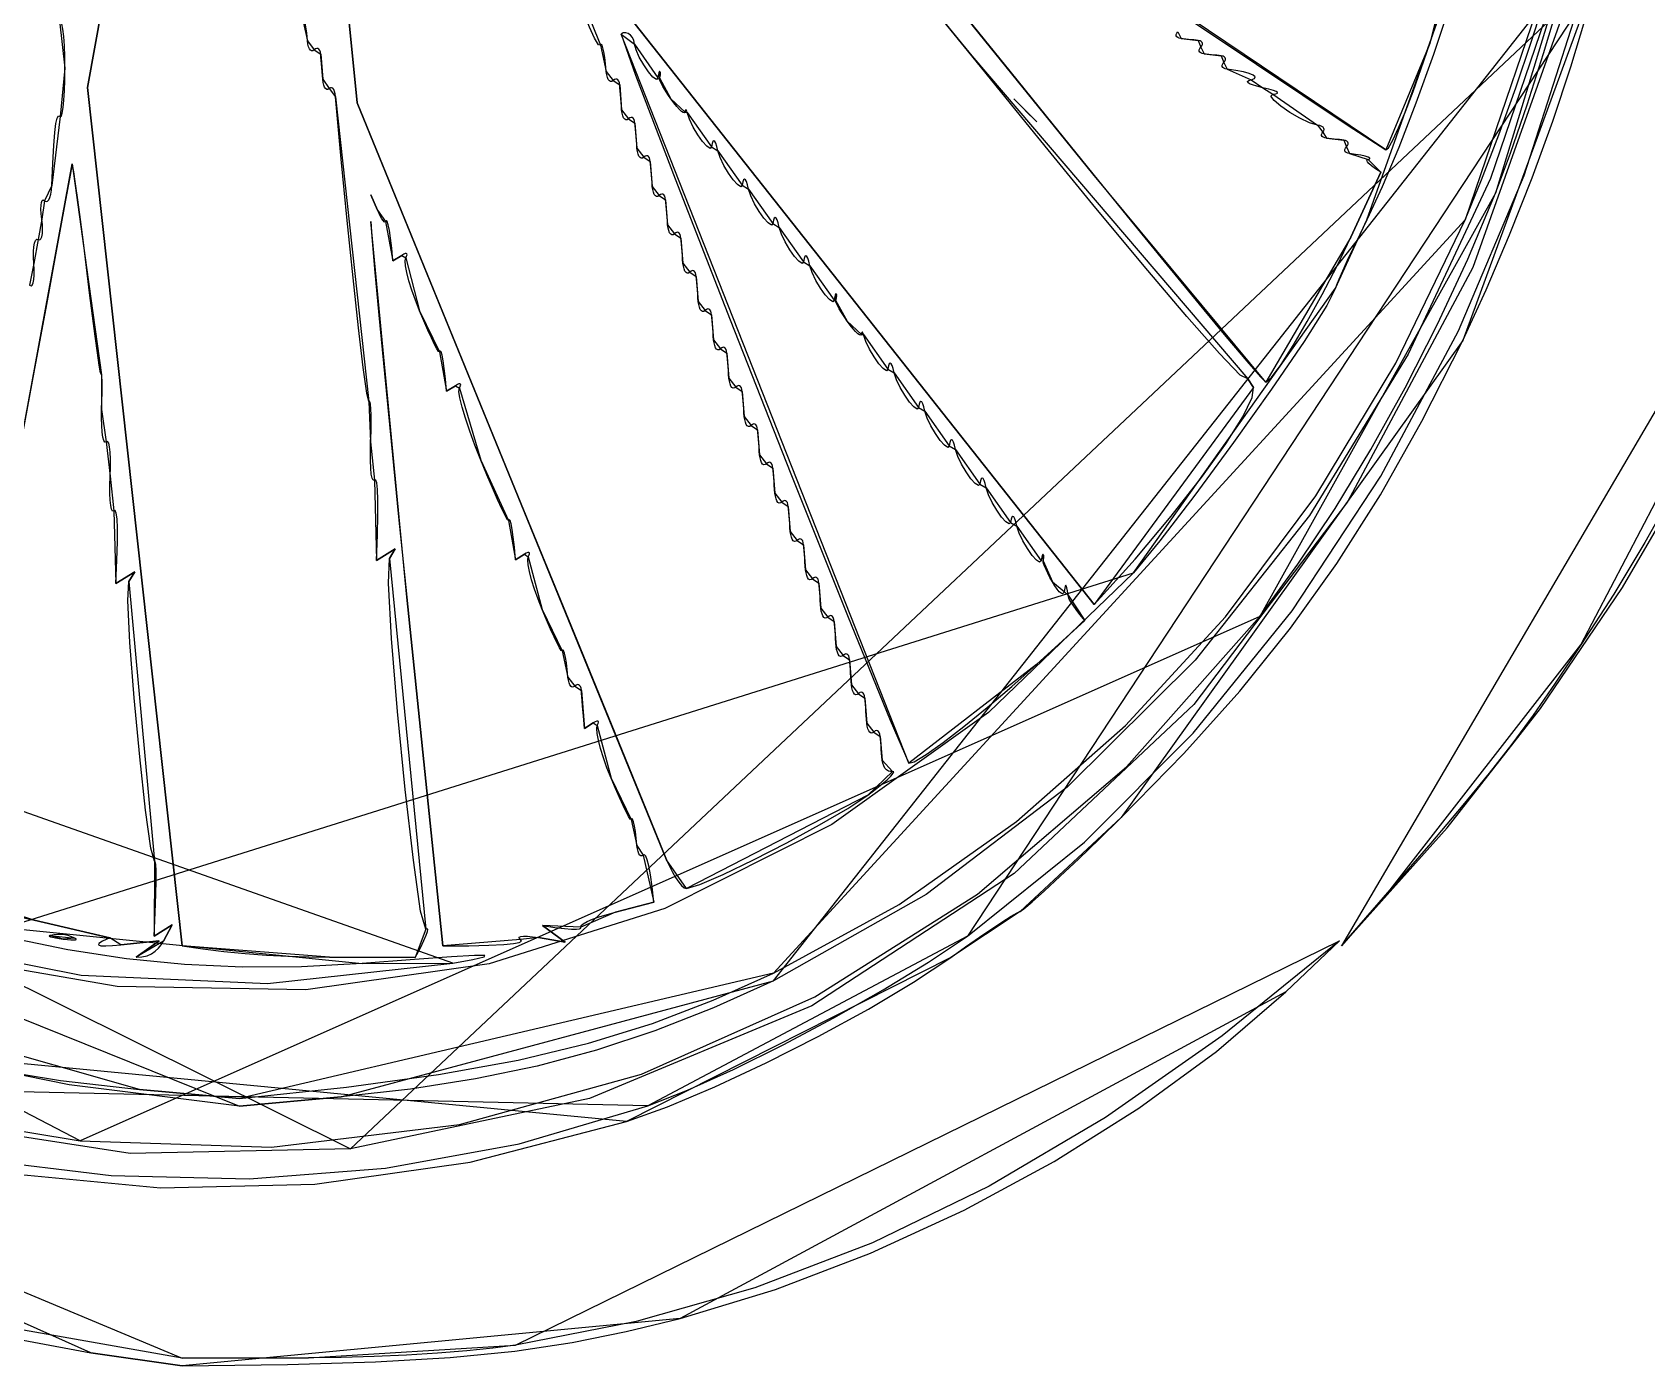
# Model space of a CAD drawing. Extents: x 0.3 to 49.4, y 16 to 54.1.
# Drawn here: x 9.61 to 17.85, y 18.62 to 25.43 of the extents above; entities that cross this region are included whole.
import ezdxf

# ---------------------------------------------------------------- set-up
doc = ezdxf.new("R2010")
doc.units = 0
doc.layers.get('0').update_dxf_attribs({"linetype": 'CONTINUOUS'})

msp = doc.modelspace()

# ---------------------------------------------------------------- linework, layer by layer
at = {"color": 178}
for points in [[(14.4065, 25.3116), (14.0832, 25.7109), (13.7831, 26.0805), (13.5152, 26.4094), (13.2883, 26.6866), (13.1115, 26.9012), (12.9937, 27.0422), (12.9439, 27.0987), (14.4065, 25.3116)], [(13.2564, 27.0298), (13.4462, 26.8977), (13.9118, 26.5814), (14.543, 26.155), (15.2297, 25.6926), (15.8617, 25.2685), (16.3289, 24.9567), (16.5212, 24.8316), (13.2564, 27.0298)], [(13.7247, 26.3153), (13.8475, 26.164), (14.0045, 25.9702), (14.1877, 25.7439), (14.3892, 25.4949), (14.6011, 25.2329), (14.8153, 24.968), (15.0239, 24.7097), (13.7247, 26.3153)], [(10.0702, 26.1588), (9.8872, 25.1503), (10.0702, 26.1588)], [(17.0223, 26.1543), (16.9407, 25.8649), (16.8544, 25.5849), (16.7654, 25.3184), (16.6759, 25.0697), (16.588, 24.8432), (16.5036, 24.643), (16.4248, 24.4735), (17.0223, 26.1543)], [(16.746, 25.3745), (16.8275, 25.6235), (16.8876, 25.8129), (16.9285, 25.9512), (16.9524, 26.0468), (16.9613, 26.1081), (16.9573, 26.1435), (16.9425, 26.1615), (16.746, 25.3745)], [(11.1586, 26.1491), (11.2649, 25.072), (11.1586, 26.1491)], [(17.0831, 24.61), (17.1592, 24.8144), (17.2436, 25.0612), (17.3282, 25.3243), (17.405, 25.5774), (17.4662, 25.7943), (17.5036, 25.9487), (17.5094, 26.0144), (17.0831, 24.61)], [(16.9278, 24.4734), (17.0115, 24.6778), (17.0992, 24.9078), (17.1858, 25.1488), (17.2664, 25.3862), (17.336, 25.6053), (17.3897, 25.7915), (17.4224, 25.9302), (16.9278, 24.4734)], [(12.4471, 25.777), (15.0314, 22.5077), (12.4471, 25.777)], [(12.5082, 25.3657), (12.4977, 25.3687), (12.478, 25.4025), (12.4527, 25.4581), (12.4255, 25.5265), (12.3999, 25.5987), (12.3794, 25.6656), (12.3678, 25.7182), (12.5082, 25.3657)], [(16.9158, 23.8579), (17.0353, 24.1168), (17.1543, 24.3973), (17.2688, 24.6882), (17.3747, 24.9781), (17.4679, 25.2559), (17.5442, 25.5102), (17.5995, 25.7298), (16.9158, 23.8579)], [(17.386, 25.6512), (17.0568, 24.6856), (16.6365, 23.7869), (16.1314, 22.9636), (15.5482, 22.2236), (14.8931, 21.5753), (14.1726, 21.0267), (13.3933, 20.5861), (17.386, 25.6512)], [(11.011, 25.3886), (11.0074, 25.4271), (11.0031, 25.4609), (10.9984, 25.4889), (10.9936, 25.5102), (10.9889, 25.5236), (10.9845, 25.528), (10.9806, 25.5224), (11.011, 25.3886)], [(17.4435, 25.5723), (16.9657, 24.2302), (16.3264, 23.0336), (15.5404, 21.9967), (14.6228, 21.1335), (13.5886, 20.4581), (12.453, 19.9848), (11.2308, 19.7276), (17.4435, 25.5723)], [(14.3834, 20.8139), (14.9826, 21.2946), (15.5374, 21.8507), (16.0437, 22.4759), (16.4971, 23.1637), (16.8933, 23.9075), (17.2281, 24.701), (17.4972, 25.5376), (14.3834, 20.8139)], [(9.7719, 25.2482), (9.7712, 25.3091), (9.7691, 25.3637), (9.7659, 25.4105), (9.7617, 25.4481), (9.7567, 25.475), (9.751, 25.4896), (9.7448, 25.4906), (9.7719, 25.2482)], [(12.6829, 25.3723), (12.6796, 25.3896), (12.6724, 25.4048), (12.6623, 25.4171), (12.6503, 25.4258), (12.6376, 25.4301), (12.6252, 25.4293), (12.6141, 25.4224), (12.6829, 25.3723)], [(12.6141, 25.4224), (12.6874, 25.2125), (12.8899, 24.6834), (13.1714, 23.9622), (13.4817, 23.176), (13.7708, 22.4518), (13.9883, 21.9167), (14.0843, 21.6979), (12.6141, 25.4224)], [(15.4753, 25.4), (15.4656, 25.4019), (15.4582, 25.4052), (15.4532, 25.4095), (15.4507, 25.4149), (15.4507, 25.4209), (15.4535, 25.4274), (15.459, 25.4343), (15.4753, 25.4)], [(11.046, 25.3426), (11.0392, 25.3379), (11.0327, 25.3375), (11.0266, 25.341), (11.0211, 25.3481), (11.0166, 25.3586), (11.0131, 25.3722), (11.011, 25.3886), (11.046, 25.3426)], [(11.0792, 25.3198), (11.0775, 25.3309), (11.0745, 25.3396), (11.0702, 25.3458), (11.0651, 25.3493), (11.0592, 25.3501), (11.0528, 25.3479), (11.046, 25.3426), (11.0792, 25.3198)], [(12.5384, 25.2319), (12.5348, 25.2703), (12.5306, 25.3041), (12.5259, 25.3322), (12.5211, 25.3535), (12.5164, 25.3669), (12.512, 25.3714), (12.5082, 25.3657), (12.5384, 25.2319)], [(12.8025, 25.1993), (12.7942, 25.1915), (12.7768, 25.2036), (12.7539, 25.23), (12.7294, 25.2654), (12.7069, 25.3046), (12.6902, 25.342), (12.6829, 25.3723), (12.8025, 25.1993)], [(15.5634, 25.3902), (15.5525, 25.3915), (15.5401, 25.3929), (15.5268, 25.3944), (15.5132, 25.3959), (15.4997, 25.3974), (15.4868, 25.3988), (15.4753, 25.4), (15.5634, 25.3902)], [(15.5765, 25.356), (15.582, 25.3628), (15.585, 25.3693), (15.5854, 25.3754), (15.5834, 25.3807), (15.579, 25.3851), (15.5723, 25.3883), (15.5634, 25.3902), (15.5765, 25.356)], [(15.5928, 25.3217), (15.5831, 25.3236), (15.5757, 25.3268), (15.5707, 25.3312), (15.5682, 25.3365), (15.5682, 25.3426), (15.571, 25.3491), (15.5765, 25.356), (15.5928, 25.3217)], [(16.5212, 24.8316), (16.5354, 24.8426), (16.5578, 24.8812), (16.587, 24.9441), (16.6218, 25.0281), (16.6608, 25.13), (16.7027, 25.2466), (16.746, 25.3745), (16.5212, 24.8316)], [(9.7482, 25.0026), (9.7536, 25.0043), (9.7586, 25.0197), (9.763, 25.0472), (9.7667, 25.0853), (9.7695, 25.1325), (9.7713, 25.1873), (9.7719, 25.2482), (9.7482, 25.0026)], [(11.0893, 25.1928), (11.0878, 25.2113), (11.0863, 25.231), (11.0847, 25.2511), (11.0831, 25.2708), (11.0816, 25.2893), (11.0803, 25.3059), (11.0792, 25.3198), (11.0893, 25.1928)], [(15.8159, 23.6621), (15.7782, 23.6806), (15.6716, 23.7902), (15.5047, 23.9795), (15.2861, 24.2376), (15.0245, 24.5531), (14.7284, 24.9148), (14.4065, 25.3116), (15.8159, 23.6621)], [(15.6809, 25.3119), (15.67, 25.3131), (15.6576, 25.3145), (15.6443, 25.316), (15.6307, 25.3175), (15.6172, 25.319), (15.6043, 25.3204), (15.5928, 25.3217), (15.6809, 25.3119)], [(15.694, 25.2776), (15.6995, 25.2845), (15.7025, 25.291), (15.7029, 25.297), (15.7009, 25.3024), (15.6965, 25.3067), (15.6898, 25.31), (15.6809, 25.3119), (15.694, 25.2776)], [(15.7103, 25.2434), (15.7006, 25.2453), (15.6932, 25.2485), (15.6882, 25.2529), (15.6857, 25.2582), (15.6857, 25.2642), (15.6884, 25.2708), (15.694, 25.2776), (15.7103, 25.2434)], [(11.1221, 25.1445), (11.1158, 25.1404), (11.1097, 25.1404), (11.104, 25.1443), (11.0989, 25.1518), (11.0947, 25.1626), (11.0914, 25.1763), (11.0893, 25.1928), (11.1221, 25.1445)], [(12.5735, 25.1859), (12.5667, 25.1813), (12.5601, 25.1808), (12.554, 25.1843), (12.5486, 25.1915), (12.544, 25.202), (12.5406, 25.2155), (12.5384, 25.2319), (12.5735, 25.1859)], [(12.6067, 25.1631), (12.605, 25.1742), (12.6019, 25.1829), (12.5977, 25.1891), (12.5925, 25.1927), (12.5867, 25.1934), (12.5802, 25.1912), (12.5735, 25.1859), (12.6067, 25.1631)], [(12.6168, 25.0361), (12.6153, 25.0546), (12.6137, 25.0743), (12.6121, 25.0944), (12.6106, 25.1141), (12.6091, 25.1327), (12.6078, 25.1492), (12.6067, 25.1631), (12.6168, 25.0361)], [(12.8137, 25.2287), (12.8124, 25.2318), (12.8109, 25.2323), (12.8092, 25.2301), (12.8075, 25.2255), (12.8057, 25.2188), (12.8041, 25.21), (12.8025, 25.1993), (12.8137, 25.2287)], [(12.8682, 25.0927), (12.853, 25.1151), (12.8394, 25.1362), (12.8279, 25.1553), (12.8188, 25.1718), (12.8124, 25.1851), (12.8092, 25.1945), (12.8095, 25.1993), (12.8682, 25.0927)], [(12.8095, 25.1993), (12.8114, 25.2021), (12.813, 25.2056), (12.8141, 25.2097), (12.8147, 25.2143), (12.8149, 25.2191), (12.8145, 25.2239), (12.8137, 25.2287), (12.8095, 25.1993)], [(15.8343, 25.1895), (15.8505, 25.1961), (15.8533, 25.204), (15.844, 25.2126), (15.8238, 25.2213), (15.794, 25.2297), (15.7557, 25.2373), (15.7103, 25.2434), (15.8343, 25.1895)], [(15.893, 25.1489), (15.863, 25.1564), (15.8403, 25.1632), (15.8249, 25.1695), (15.8166, 25.1752), (15.8154, 25.1805), (15.8214, 25.1852), (15.8343, 25.1895), (15.893, 25.1489)], [(16.2958, 20.7638), (16.8349, 21.3681), (17.3126, 21.9778), (17.7318, 22.5947), (18.0952, 23.2204), (18.4056, 23.8564), (18.6656, 24.5044), (18.8781, 25.1659), (16.2958, 20.7638)], [(9.8872, 25.1503), (10.3713, 20.765), (9.8872, 25.1503)], [(11.1549, 25.1021), (11.1528, 25.1172), (11.1495, 25.1297), (11.1452, 25.1394), (11.1401, 25.146), (11.1345, 25.1492), (11.1284, 25.1488), (11.1221, 25.1445), (11.1549, 25.1021)], [(11.3253, 23.5461), (11.3146, 23.5891), (11.2962, 23.7197), (11.2721, 23.9213), (11.2441, 24.177), (11.214, 24.4701), (11.1837, 24.7841), (11.1549, 25.1021), (11.3253, 23.5461)], [(12.941, 25.0241), (12.938, 25.0202), (12.9319, 25.0216), (12.9229, 25.0278), (12.9117, 25.0384), (12.8985, 25.0531), (12.8839, 25.0713), (12.8682, 25.0927), (12.941, 25.0241)], [(14.7377, 24.9741), (14.6202, 25.0916), (14.7377, 24.9741)], [(15.9437, 25.1161), (15.9596, 25.1184), (15.968, 25.1213), (15.9689, 25.1249), (15.962, 25.1294), (15.9471, 25.1348), (15.9242, 25.1413), (15.893, 25.1489), (15.9437, 25.1161)], [(16.1731, 24.9577), (16.1321, 24.9699), (16.0827, 24.9932), (16.0316, 25.0232), (15.9855, 25.055), (15.951, 25.0842), (15.9348, 25.1061), (15.9437, 25.1161), (16.1731, 24.9577)], [(9.7048, 24.65), (9.7099, 24.7641), (9.7149, 24.8534), (9.7201, 24.9201), (9.7258, 24.9663), (9.7322, 24.9941), (9.7396, 25.0055), (9.7482, 25.0026), (9.7048, 24.65)], [(11.2649, 25.072), (11.7221, 23.9541), (12.0884, 23.0584), (12.3721, 22.3646), (12.5814, 21.8526), (12.7246, 21.5021), (12.8101, 21.2928), (12.846, 21.2044), (11.2649, 25.072)], [(12.6518, 24.9901), (12.645, 24.9855), (12.6384, 24.985), (12.6323, 24.9885), (12.6269, 24.9956), (12.6224, 25.0061), (12.6189, 25.0197), (12.6168, 25.0361), (12.6518, 24.9901)], [(12.685, 24.9673), (12.6833, 24.9784), (12.6802, 24.9871), (12.676, 24.9933), (12.6709, 24.9968), (12.665, 24.9976), (12.6586, 24.9954), (12.6518, 24.9901), (12.685, 24.9673)], [(12.9521, 25.023), (12.9506, 25.029), (12.9489, 25.033), (12.9471, 25.0352), (12.9454, 25.0353), (12.9437, 25.0335), (12.9422, 25.0298), (12.941, 25.0241), (12.9521, 25.023)], [(13.0766, 24.8468), (13.0688, 24.8389), (13.0523, 24.8497), (13.0303, 24.8746), (13.006, 24.9089), (12.9828, 24.9481), (12.9637, 24.9877), (12.9521, 25.023), (13.0766, 24.8468)], [(14.6789, 25.0328), (14.7377, 24.9741), (14.6789, 25.0328)], [(12.6951, 24.8403), (12.6936, 24.8588), (12.6921, 24.8785), (12.6905, 24.8986), (12.6889, 24.9183), (12.6874, 24.9368), (12.6861, 24.9534), (12.685, 24.9673), (12.6951, 24.8403)], [(16.2007, 24.9227), (16.2054, 24.9291), (16.2069, 24.9354), (16.2055, 24.9413), (16.2012, 24.9467), (16.1943, 24.9514), (16.1848, 24.9551), (16.1731, 24.9577), (16.2007, 24.9227)], [(16.2194, 24.8909), (16.2097, 24.8927), (16.2021, 24.8958), (16.1968, 24.8999), (16.1939, 24.9048), (16.1935, 24.9104), (16.1957, 24.9164), (16.2007, 24.9227), (16.2194, 24.8909)], [(12.7301, 24.7943), (12.7233, 24.7896), (12.7168, 24.7892), (12.7107, 24.7927), (12.7052, 24.7998), (12.7007, 24.8103), (12.6972, 24.8239), (12.6951, 24.8403), (12.7301, 24.7943)], [(13.1088, 24.8272), (13.1033, 24.8494), (13.098, 24.8653), (13.0928, 24.8748), (13.0879, 24.8778), (13.0835, 24.8742), (13.0797, 24.8639), (13.0766, 24.8468), (13.1088, 24.8272)], [(16.3075, 24.8811), (16.2966, 24.8823), (16.2843, 24.8837), (16.271, 24.8852), (16.2573, 24.8867), (16.2438, 24.8882), (16.231, 24.8896), (16.2194, 24.8909), (16.3075, 24.8811)], [(16.3206, 24.8468), (16.3262, 24.8536), (16.3292, 24.8602), (16.3296, 24.8662), (16.3276, 24.8715), (16.3232, 24.8759), (16.3165, 24.8792), (16.3075, 24.8811), (16.3206, 24.8468)], [(16.3369, 24.8125), (16.3273, 24.8144), (16.3199, 24.8177), (16.3149, 24.8221), (16.3123, 24.8274), (16.3124, 24.8334), (16.3151, 24.84), (16.3206, 24.8468), (16.3369, 24.8125)], [(9.8083, 24.7601), (9.7981, 24.7028), (9.7714, 24.5562), (9.7303, 24.3318), (9.6771, 24.041), (9.6136, 23.6955), (9.5421, 23.3065), (9.4647, 22.8857), (9.8083, 24.7601)], [(9.8818, 24.2299), (9.8661, 24.3588), (9.8514, 24.4753), (9.8381, 24.5763), (9.8267, 24.6585), (9.8176, 24.7187), (9.8113, 24.7537), (9.8083, 24.7601), (9.8818, 24.2299)], [(12.7633, 24.7714), (12.7616, 24.7825), (12.7586, 24.7913), (12.7544, 24.7975), (12.7492, 24.801), (12.7433, 24.8017), (12.7369, 24.7996), (12.7301, 24.7943), (12.7633, 24.7714)], [(12.7734, 24.6445), (12.772, 24.663), (12.7704, 24.6827), (12.7688, 24.7028), (12.7672, 24.7225), (12.7658, 24.741), (12.7644, 24.7576), (12.7633, 24.7714), (12.7734, 24.6445)], [(13.2333, 24.651), (13.2255, 24.6431), (13.2089, 24.6539), (13.1869, 24.6787), (13.1627, 24.7131), (13.1394, 24.7523), (13.1204, 24.7919), (13.1088, 24.8272), (13.2333, 24.651)], [(16.4316, 24.7826), (16.4401, 24.7856), (16.4397, 24.7897), (16.4312, 24.7943), (16.4157, 24.7992), (16.3941, 24.8041), (16.3675, 24.8086), (16.3369, 24.8125), (16.4316, 24.7826)], [(16.497, 24.7168), (16.4694, 24.735), (16.4491, 24.7497), (16.4353, 24.7613), (16.4274, 24.7701), (16.4246, 24.7764), (16.4262, 24.7804), (16.4316, 24.7826), (16.497, 24.7168)], [(13.2655, 24.6314), (13.26, 24.6536), (13.2546, 24.6695), (13.2494, 24.679), (13.2445, 24.6819), (13.2401, 24.6783), (13.2363, 24.668), (13.2333, 24.651), (13.2655, 24.6314)], [(15.0239, 24.7097), (15.2216, 24.4658), (15.4045, 24.2416), (15.5673, 24.0436), (15.7046, 23.8784), (15.811, 23.7524), (15.8809, 23.6722), (15.9091, 23.6444), (15.0239, 24.7097)], [(16.3431, 24.3853), (16.497, 24.7168), (16.3431, 24.3853)], [(9.6683, 24.5717), (9.6757, 24.5676), (9.6828, 24.5694), (9.6893, 24.5767), (9.695, 24.5888), (9.6996, 24.6054), (9.7029, 24.6259), (9.7048, 24.65), (9.6683, 24.5717)], [(11.3694, 24.5237), (11.3358, 24.602), (11.3694, 24.5237)], [(12.8085, 24.5985), (12.8017, 24.5938), (12.7951, 24.5934), (12.789, 24.5968), (12.7836, 24.604), (12.779, 24.6145), (12.7756, 24.6281), (12.7734, 24.6445), (12.8085, 24.5985)], [(12.8417, 24.5756), (12.84, 24.5867), (12.8369, 24.5954), (12.8327, 24.6016), (12.8275, 24.6052), (12.8217, 24.6059), (12.8152, 24.6037), (12.8085, 24.5985), (12.8417, 24.5756)], [(13.39, 24.4552), (13.3821, 24.4473), (13.3656, 24.4581), (13.3436, 24.4829), (13.3193, 24.5172), (13.2961, 24.5565), (13.277, 24.5961), (13.2655, 24.6314), (13.39, 24.4552)], [(15.8779, 22.4479), (16.0725, 22.714), (16.2622, 22.9991), (16.4456, 23.3004), (16.6209, 23.615), (16.7867, 23.94), (16.9413, 24.2727), (17.0831, 24.61), (15.8779, 22.4479)], [(9.6537, 24.4768), (9.6505, 24.5046), (9.6493, 24.5286), (9.6498, 24.5483), (9.6521, 24.563), (9.656, 24.5722), (9.6614, 24.5753), (9.6683, 24.5717), (9.6537, 24.4768)], [(11.4104, 24.4649), (11.4078, 24.4625), (11.4037, 24.4643), (11.3984, 24.47), (11.3921, 24.4791), (11.385, 24.4913), (11.3773, 24.5063), (11.3694, 24.5237), (11.4104, 24.4649)], [(12.8518, 24.4486), (12.8503, 24.4672), (12.8487, 24.4869), (12.8471, 24.5069), (12.8456, 24.5266), (12.8441, 24.5452), (12.8428, 24.5618), (12.8417, 24.5756), (12.8518, 24.4486)], [(9.6357, 24.3735), (9.6434, 24.3718), (9.6495, 24.3766), (9.654, 24.3873), (9.6568, 24.4033), (9.6578, 24.4239), (9.6567, 24.4486), (9.6537, 24.4768), (9.6357, 24.3735)], [(11.3358, 24.4649), (11.3406, 24.3863), (11.3545, 24.223), (11.3762, 23.9866), (11.4046, 23.689), (11.4386, 23.3419), (11.4771, 22.9571), (11.519, 22.5462), (11.3358, 24.4649)], [(11.4478, 24.2645), (11.4418, 24.3288), (11.4359, 24.3806), (11.4301, 24.4202), (11.4245, 24.4481), (11.4193, 24.4646), (11.4145, 24.4701), (11.4104, 24.4649), (11.4478, 24.2645)], [(12.8868, 24.4026), (12.88, 24.398), (12.8734, 24.3975), (12.8673, 24.401), (12.8619, 24.4082), (12.8573, 24.4187), (12.8539, 24.4322), (12.8518, 24.4486), (12.8868, 24.4026)], [(13.4221, 24.4356), (13.4167, 24.4578), (13.4113, 24.4737), (13.4061, 24.4832), (13.4012, 24.4861), (13.3968, 24.4825), (13.393, 24.4722), (13.39, 24.4552), (13.4221, 24.4356)], [(13.3933, 20.6253), (14.0342, 20.9763), (14.6346, 21.3989), (15.1917, 21.8898), (15.7025, 22.4459), (16.1641, 23.064), (16.5735, 23.7409), (16.9278, 24.4734), (13.3933, 20.6253)], [(13.5466, 24.2593), (13.5388, 24.2515), (13.5223, 24.2622), (13.5003, 24.2871), (13.476, 24.3214), (13.4527, 24.3607), (13.4337, 24.4002), (13.4221, 24.4356), (13.5466, 24.2593)], [(16.4248, 24.4735), (16.3883, 24.3987), (16.3547, 24.3287), (16.3251, 24.2657), (16.3003, 24.2116), (16.2814, 24.1688), (16.2693, 24.1393), (16.2651, 24.1252), (16.4248, 24.4735)], [(9.6126, 24.2514), (9.6107, 24.2838), (9.6108, 24.3124), (9.6127, 24.3365), (9.6163, 24.3554), (9.6214, 24.3684), (9.6279, 24.3747), (9.6357, 24.3735), (9.6126, 24.2514)], [(12.92, 24.3798), (12.9183, 24.3909), (12.9152, 24.3996), (12.911, 24.4058), (12.9059, 24.4093), (12.9, 24.4101), (12.8936, 24.4079), (12.8868, 24.4026), (12.92, 24.3798)], [(12.9301, 24.2528), (12.9286, 24.2713), (12.9271, 24.291), (12.9255, 24.3111), (12.9239, 24.3308), (12.9224, 24.3493), (12.9211, 24.3659), (12.92, 24.3798), (12.9301, 24.2528)], [(15.9091, 23.6444), (15.9384, 23.6689), (15.9867, 23.7343), (16.049, 23.8321), (16.1206, 23.9543), (16.1966, 24.0927), (16.2724, 24.2391), (16.3431, 24.3853), (15.9091, 23.6444)], [(11.493, 24.2924), (11.4478, 24.2645), (11.493, 24.2924)], [(11.5133, 24.2801), (11.518, 24.2889), (11.5201, 24.2955), (11.5195, 24.2998), (11.5164, 24.3016), (11.5109, 24.3011), (11.5031, 24.298), (11.493, 24.2924), (11.5133, 24.2801)], [(11.5839, 24.0096), (11.5627, 24.0633), (11.5445, 24.1147), (11.5297, 24.1622), (11.5188, 24.2042), (11.5121, 24.2389), (11.5101, 24.2647), (11.5133, 24.2801), (11.5839, 24.0096)], [(13.5788, 24.2397), (13.5733, 24.262), (13.5679, 24.2779), (13.5627, 24.2873), (13.5579, 24.2903), (13.5535, 24.2867), (13.5497, 24.2764), (13.5466, 24.2593), (13.5788, 24.2397)], [(9.5914, 24.1393), (9.5988, 24.1359), (9.6049, 24.14), (9.6097, 24.1512), (9.613, 24.1685), (9.6147, 24.1915), (9.6146, 24.2194), (9.6126, 24.2514), (9.5914, 24.1393)], [(9.9582, 23.6816), (9.9545, 23.6922), (9.9476, 23.731), (9.938, 23.7946), (9.9261, 23.8796), (9.9125, 23.9828), (9.8976, 24.1007), (9.8818, 24.2299), (9.9582, 23.6816)], [(12.9651, 24.2068), (12.9583, 24.2022), (12.9518, 24.2017), (12.9457, 24.2052), (12.9402, 24.2123), (12.9357, 24.2228), (12.9322, 24.2364), (12.9301, 24.2528), (12.9651, 24.2068)], [(12.9983, 24.184), (12.9966, 24.1951), (12.9936, 24.2038), (12.9894, 24.21), (12.9842, 24.2135), (12.9783, 24.2143), (12.9719, 24.2121), (12.9651, 24.2068), (12.9983, 24.184)], [(13.0084, 24.057), (13.0069, 24.0755), (13.0054, 24.0952), (13.0038, 24.1153), (13.0022, 24.135), (13.0008, 24.1535), (12.9994, 24.1701), (12.9983, 24.184), (13.0084, 24.057)], [(13.7033, 24.0635), (13.6955, 24.0556), (13.6789, 24.0664), (13.6569, 24.0913), (13.6327, 24.1256), (13.6094, 24.1648), (13.5904, 24.2044), (13.5788, 24.2397), (13.7033, 24.0635)], [(18.5155, 24.2064), (18.399, 23.9232), (18.2735, 23.6432), (18.1394, 23.3667), (17.9966, 23.0939), (17.8455, 22.8253), (17.6862, 22.5611), (17.5188, 22.3017), (18.5155, 24.2064)], [(13.7145, 24.0929), (13.7132, 24.096), (13.7117, 24.0965), (13.71, 24.0943), (13.7083, 24.0898), (13.7065, 24.083), (13.7049, 24.0742), (13.7033, 24.0635), (13.7145, 24.0929)], [(13.7103, 24.0635), (13.7122, 24.0663), (13.7138, 24.0698), (13.7149, 24.0739), (13.7155, 24.0785), (13.7157, 24.0833), (13.7153, 24.0881), (13.7145, 24.0929), (13.7103, 24.0635)], [(16.2651, 24.1252), (16.2209, 24.0357), (16.1038, 23.8525), (15.9368, 23.6082), (15.743, 23.3354), (15.5456, 23.0665), (15.3676, 22.8341), (15.2321, 22.6707), (16.2651, 24.1252)], [(11.6856, 23.7991), (11.6817, 23.8008), (11.6732, 23.814), (11.6607, 23.8376), (11.6449, 23.8703), (11.6265, 23.9107), (11.6059, 23.9576), (11.5839, 24.0096), (11.6856, 23.7991)], [(13.0435, 24.011), (13.0367, 24.0063), (13.0301, 24.0059), (13.024, 24.0094), (13.0186, 24.0165), (13.014, 24.027), (13.0106, 24.0406), (13.0084, 24.057), (13.0435, 24.011)], [(13.0767, 23.9881), (13.075, 23.9992), (13.0719, 24.008), (13.0677, 24.0142), (13.0625, 24.0177), (13.0566, 24.0184), (13.0502, 24.0163), (13.0435, 24.011), (13.0767, 23.9881)], [(13.769, 23.9569), (13.7538, 23.9793), (13.7402, 24.0004), (13.7287, 24.0195), (13.7196, 24.036), (13.7132, 24.0493), (13.71, 24.0587), (13.7103, 24.0635), (13.769, 23.9569)], [(13.0868, 23.8611), (13.0853, 23.8797), (13.0837, 23.8994), (13.0821, 23.9195), (13.0806, 23.9392), (13.0791, 23.9577), (13.0778, 23.9743), (13.0767, 23.9881), (13.0868, 23.8611)], [(13.8418, 23.8883), (13.8388, 23.8844), (13.8327, 23.8858), (13.8237, 23.892), (13.8125, 23.9026), (13.7993, 23.9173), (13.7847, 23.9355), (13.769, 23.9569), (13.8418, 23.8883)], [(13.1218, 23.8152), (13.115, 23.8105), (13.1084, 23.8101), (13.1023, 23.8135), (13.0969, 23.8207), (13.0923, 23.8312), (13.0889, 23.8448), (13.0868, 23.8611), (13.1218, 23.8152)], [(13.8529, 23.8873), (13.8514, 23.8932), (13.8497, 23.8973), (13.8479, 23.8994), (13.8462, 23.8995), (13.8445, 23.8977), (13.843, 23.894), (13.8418, 23.8883), (13.8529, 23.8873)], [(13.9774, 23.711), (13.9696, 23.7032), (13.9531, 23.7139), (13.9311, 23.7388), (13.9068, 23.7731), (13.8836, 23.8123), (13.8645, 23.8519), (13.8529, 23.8873), (13.9774, 23.711)], [(15.1696, 21.4198), (15.4898, 21.7465), (15.7762, 22.0662), (16.035, 22.3874), (16.2723, 22.7186), (16.4941, 23.0684), (16.7066, 23.4453), (16.9158, 23.8579), (15.1696, 21.4198)], [(11.7219, 23.5987), (11.716, 23.6622), (11.7101, 23.7138), (11.7044, 23.7536), (11.6989, 23.7818), (11.6939, 23.7987), (11.6894, 23.8044), (11.6856, 23.7991), (11.7219, 23.5987)], [(13.155, 23.7923), (13.1533, 23.8034), (13.1502, 23.8121), (13.146, 23.8183), (13.1409, 23.8219), (13.135, 23.8226), (13.1286, 23.8204), (13.1218, 23.8152), (13.155, 23.7923)], [(13.1651, 23.6653), (13.1636, 23.6839), (13.162, 23.7036), (13.1604, 23.7236), (13.1589, 23.7433), (13.1574, 23.7619), (13.1561, 23.7784), (13.155, 23.7923), (13.1651, 23.6653)], [(9.9596, 23.5054), (9.9609, 23.5496), (9.9618, 23.5893), (9.9621, 23.6234), (9.9618, 23.6507), (9.9611, 23.6702), (9.9599, 23.6809), (9.9582, 23.6816), (9.9596, 23.5054)], [(14.0096, 23.6914), (14.0041, 23.7137), (13.9988, 23.7295), (13.9936, 23.739), (13.9887, 23.742), (13.9843, 23.7384), (13.9805, 23.7281), (13.9774, 23.711), (14.0096, 23.6914)], [(14.1341, 23.5152), (14.1263, 23.5073), (14.1097, 23.5181), (14.0877, 23.5429), (14.0635, 23.5773), (14.0402, 23.6165), (14.0212, 23.6561), (14.0096, 23.6914), (14.1341, 23.5152)], [(11.7671, 23.6266), (11.7219, 23.5987), (11.7671, 23.6266)], [(11.7877, 23.6146), (11.7923, 23.6233), (11.7943, 23.6298), (11.7937, 23.634), (11.7905, 23.6358), (11.785, 23.6352), (11.7772, 23.6322), (11.7671, 23.6266), (11.7877, 23.6146)], [(11.8974, 23.2463), (11.8673, 23.3224), (11.8409, 23.3944), (11.8189, 23.4601), (11.8019, 23.5173), (11.7905, 23.5636), (11.7856, 23.5968), (11.7877, 23.6146), (11.8974, 23.2463)], [(13.2001, 23.6193), (13.1933, 23.6147), (13.1868, 23.6142), (13.1807, 23.6177), (13.1752, 23.6248), (13.1707, 23.6353), (13.1672, 23.6489), (13.1651, 23.6653), (13.2001, 23.6193)], [(13.2333, 23.5965), (13.2316, 23.6076), (13.2286, 23.6163), (13.2243, 23.6225), (13.2192, 23.626), (13.2133, 23.6268), (13.2069, 23.6246), (13.2001, 23.6193), (13.2333, 23.5965)], [(13.2434, 23.4695), (13.2419, 23.488), (13.2404, 23.5077), (13.2388, 23.5278), (13.2372, 23.5475), (13.2357, 23.566), (13.2344, 23.5826), (13.2333, 23.5965), (13.2434, 23.4695)], [(15.0314, 22.5077), (15.2412, 22.7406), (15.4253, 22.9596), (15.5805, 23.1581), (15.7034, 23.3296), (15.7907, 23.4675), (15.8389, 23.5654), (15.8448, 23.6166), (15.0314, 22.5077)], [(15.8448, 23.6166), (15.8159, 23.6621), (15.8448, 23.6166)], [(11.3342, 23.3396), (11.336, 23.3907), (11.3368, 23.4367), (11.3364, 23.4764), (11.3351, 23.5084), (11.3327, 23.5315), (11.3294, 23.5445), (11.3253, 23.5461), (11.3342, 23.3396)], [(14.1663, 23.4956), (14.1608, 23.5178), (14.1554, 23.5337), (14.1502, 23.5432), (14.1453, 23.5462), (14.1409, 23.5425), (14.1372, 23.5322), (14.1341, 23.5152), (14.1663, 23.4956)], [(9.9832, 23.34), (9.9765, 23.3382), (9.9706, 23.3466), (9.9657, 23.3641), (9.962, 23.3898), (9.9597, 23.4226), (9.9588, 23.4614), (9.9596, 23.5054), (9.9832, 23.34)], [(13.2785, 23.4235), (13.2717, 23.4188), (13.2651, 23.4184), (13.259, 23.4219), (13.2535, 23.429), (13.249, 23.4395), (13.2455, 23.4531), (13.2434, 23.4695), (13.2785, 23.4235)], [(13.3117, 23.4007), (13.3099, 23.4118), (13.3069, 23.4205), (13.3027, 23.4267), (13.2975, 23.4302), (13.2916, 23.431), (13.2852, 23.4288), (13.2785, 23.4235), (13.3117, 23.4007)], [(14.2908, 23.3194), (14.2829, 23.3115), (14.2664, 23.3223), (14.2444, 23.3471), (14.2201, 23.3814), (14.1969, 23.4207), (14.1778, 23.4603), (14.1663, 23.4956), (14.2908, 23.3194)], [(11.2308, 19.7276), (10.1047, 19.7032), (8.9691, 19.8784), (7.845, 20.2428), (6.7532, 20.786), (5.7147, 21.4975), (4.7505, 22.367), (3.8814, 23.384), (11.2308, 19.7276)], [(13.3217, 23.2737), (13.3203, 23.2922), (13.3187, 23.3119), (13.3171, 23.332), (13.3155, 23.3517), (13.3141, 23.3702), (13.3128, 23.3868), (13.3117, 23.4007), (13.3217, 23.2737)], [(14.3229, 23.2998), (14.3175, 23.322), (14.3121, 23.3379), (14.3069, 23.3474), (14.302, 23.3503), (14.2976, 23.3467), (14.2938, 23.3364), (14.2908, 23.3194), (14.3229, 23.2998)], [(10.0028, 23.1637), (10.0045, 23.2101), (10.0045, 23.2513), (10.0029, 23.2861), (9.9999, 23.3134), (9.9955, 23.3322), (9.9899, 23.3414), (9.9832, 23.34), (10.0028, 23.1637)], [(11.3537, 23.1438), (11.3472, 23.1429), (11.3416, 23.1536), (11.3373, 23.1748), (11.3343, 23.2052), (11.3326, 23.2435), (11.3326, 23.2888), (11.3342, 23.3396), (11.3537, 23.1438)], [(13.3568, 23.2277), (13.35, 23.223), (13.3434, 23.2226), (13.3373, 23.2261), (13.3319, 23.2332), (13.3273, 23.2437), (13.3239, 23.2573), (13.3217, 23.2737), (13.3568, 23.2277)], [(14.4474, 23.1235), (14.4396, 23.1157), (14.4231, 23.1265), (14.4011, 23.1513), (14.3768, 23.1856), (14.3535, 23.2249), (14.3345, 23.2644), (14.3229, 23.2998), (14.4474, 23.1235)], [(12.0381, 22.9375), (12.0331, 22.9417), (12.0216, 22.9624), (12.0046, 22.9976), (11.9827, 23.0455), (11.957, 23.1042), (11.9283, 23.1717), (11.8974, 23.2463), (12.0381, 22.9375)], [(13.39, 23.2048), (13.3883, 23.2159), (13.3852, 23.2246), (13.381, 23.2308), (13.3759, 23.2344), (13.37, 23.2351), (13.3635, 23.2329), (13.3568, 23.2277), (13.39, 23.2048)], [(13.4001, 23.0778), (13.3986, 23.0964), (13.397, 23.1161), (13.3954, 23.1362), (13.3939, 23.1559), (13.3924, 23.1744), (13.3911, 23.191), (13.39, 23.2048), (13.4001, 23.0778)], [(10.0224, 22.9875), (10.0157, 22.986), (10.0101, 22.9952), (10.0058, 23.014), (10.0027, 23.0414), (10.0011, 23.0761), (10.0011, 23.1173), (10.0028, 23.1637), (10.0224, 22.9875)], [(11.3634, 22.7333), (11.3687, 22.8644), (11.3713, 22.9668), (11.3714, 23.0434), (11.3694, 23.0966), (11.3656, 23.1293), (11.3603, 23.1441), (11.3537, 23.1438), (11.3634, 22.7333)], [(14.4796, 23.1039), (14.4741, 23.1262), (14.4687, 23.1421), (14.4635, 23.1515), (14.4587, 23.1545), (14.4543, 23.1509), (14.4505, 23.1406), (14.4474, 23.1235), (14.4796, 23.1039)], [(14.6041, 22.9277), (14.5963, 22.9198), (14.5797, 22.9306), (14.5577, 22.9555), (14.5335, 22.9898), (14.5102, 23.029), (14.4912, 23.0686), (14.4796, 23.1039), (14.6041, 22.9277)], [(13.4351, 23.0318), (13.4283, 23.0272), (13.4218, 23.0267), (13.4156, 23.0302), (13.4102, 23.0374), (13.4057, 23.0479), (13.4022, 23.0614), (13.4001, 23.0778), (13.4351, 23.0318)], [(13.4683, 23.009), (13.4666, 23.0201), (13.4635, 23.0288), (13.4593, 23.035), (13.4542, 23.0386), (13.4483, 23.0393), (13.4419, 23.0371), (13.4351, 23.0318), (13.4683, 23.009)], [(10.0316, 22.6157), (10.0371, 22.7353), (10.0399, 22.8286), (10.0402, 22.8981), (10.0383, 22.9463), (10.0345, 22.9756), (10.0291, 22.9885), (10.0224, 22.9875), (10.0316, 22.6157)], [(12.0744, 22.737), (12.0685, 22.8006), (12.0626, 22.8522), (12.0569, 22.892), (12.0514, 22.9202), (12.0463, 22.9371), (12.0419, 22.9428), (12.0381, 22.9375), (12.0744, 22.737)], [(13.4784, 22.882), (13.4769, 22.9005), (13.4754, 22.9202), (13.4738, 22.9403), (13.4722, 22.96), (13.4707, 22.9786), (13.4694, 22.9951), (13.4683, 23.009), (13.4784, 22.882)], [(14.6362, 22.9081), (14.6308, 22.9303), (14.6254, 22.9462), (14.6202, 22.9557), (14.6153, 22.9587), (14.6109, 22.9551), (14.6071, 22.9448), (14.6041, 22.9277), (14.6362, 22.9081)], [(5.3972, 22.9181), (6.2148, 22.1914), (7.0797, 21.5942), (7.9815, 21.1299), (8.91, 20.8023), (9.8551, 20.6148), (10.8066, 20.5712), (11.7541, 20.675), (5.3972, 22.9181)], [(13.5134, 22.836), (13.5066, 22.8314), (13.5001, 22.8309), (13.494, 22.8344), (13.4885, 22.8415), (13.484, 22.852), (13.4805, 22.8656), (13.4784, 22.882), (13.5134, 22.836)], [(14.7608, 22.7319), (14.7529, 22.724), (14.7364, 22.7348), (14.7144, 22.7596), (14.6901, 22.794), (14.6669, 22.8332), (14.6478, 22.8728), (14.6362, 22.9081), (14.7608, 22.7319)], [(11.4599, 22.7929), (11.3634, 22.7333), (11.4599, 22.7929)], [(11.4298, 22.7443), (11.4599, 22.7929), (11.4298, 22.7443)], [(12.1399, 22.7526), (12.1447, 22.7615), (12.1467, 22.768), (12.1462, 22.7723), (12.1431, 22.7742), (12.1376, 22.7736), (12.1297, 22.7706), (12.1196, 22.765), (12.1399, 22.7526)], [(13.5466, 22.8132), (13.5449, 22.8243), (13.5419, 22.833), (13.5377, 22.8392), (13.5325, 22.8427), (13.5266, 22.8435), (13.5202, 22.8413), (13.5134, 22.836), (13.5466, 22.8132)], [(13.5567, 22.6862), (13.5553, 22.7047), (13.5537, 22.7244), (13.5521, 22.7445), (13.5505, 22.7642), (13.5491, 22.7827), (13.5477, 22.7993), (13.5466, 22.8132), (13.5567, 22.6862)], [(11.6161, 20.8494), (11.5896, 20.9422), (11.5525, 21.2014), (11.5112, 21.5628), (11.4719, 21.962), (11.4411, 22.3349), (11.4249, 22.617), (11.4298, 22.7443), (11.6161, 20.8494)], [(12.1196, 22.765), (12.0744, 22.737), (12.1196, 22.765)], [(12.2106, 22.4822), (12.1894, 22.5359), (12.1712, 22.5873), (12.1564, 22.6348), (12.1454, 22.6767), (12.1387, 22.7114), (12.1368, 22.7373), (12.1399, 22.7526), (12.2106, 22.4822)], [(14.7719, 22.7612), (14.7706, 22.7644), (14.7691, 22.7648), (14.7675, 22.7627), (14.7658, 22.7581), (14.764, 22.7514), (14.7623, 22.7425), (14.7608, 22.7319), (14.7719, 22.7612)], [(14.8178, 22.6242), (14.8056, 22.6468), (14.7947, 22.6681), (14.7854, 22.6875), (14.778, 22.7042), (14.7728, 22.7176), (14.7701, 22.727), (14.7702, 22.7319), (14.8178, 22.6242)], [(14.7702, 22.7319), (14.7716, 22.7346), (14.7726, 22.7382), (14.7733, 22.7423), (14.7735, 22.7469), (14.7734, 22.7517), (14.7729, 22.7565), (14.7719, 22.7612), (14.7702, 22.7319)], [(15.2321, 22.6707), (14.4921, 21.9566), (13.6914, 21.3839), (12.8377, 20.955), (11.9391, 20.6725), (11.0033, 20.5388), (10.0381, 20.5564), (9.0515, 20.7277), (15.2321, 22.6707)], [(10.1283, 22.6754), (10.0316, 22.6157), (10.1283, 22.6754)], [(10.2298, 21.1973), (10.2104, 21.2633), (10.1836, 21.4571), (10.154, 21.7297), (10.1261, 22.0319), (10.1044, 22.3148), (10.0935, 22.5293), (10.0979, 22.6263), (10.2298, 21.1973)], [(10.0979, 22.6263), (10.1283, 22.6754), (10.0979, 22.6263)], [(13.5918, 22.6402), (13.585, 22.6355), (13.5784, 22.6351), (13.5723, 22.6386), (13.5669, 22.6457), (13.5623, 22.6562), (13.5589, 22.6698), (13.5567, 22.6862), (13.5918, 22.6402)], [(13.625, 22.6173), (13.6233, 22.6284), (13.6202, 22.6372), (13.616, 22.6434), (13.6108, 22.6469), (13.605, 22.6477), (13.5985, 22.6455), (13.5918, 22.6402), (13.625, 22.6173)], [(13.6351, 22.4904), (13.6336, 22.5089), (13.632, 22.5286), (13.6304, 22.5487), (13.6289, 22.5684), (13.6274, 22.5869), (13.6261, 22.6035), (13.625, 22.6173), (13.6351, 22.4904)], [(14.8782, 22.5752), (14.8754, 22.5666), (14.87, 22.5637), (14.8624, 22.5662), (14.853, 22.5738), (14.8422, 22.5862), (14.8303, 22.6031), (14.8178, 22.6242), (14.8782, 22.5752)], [(14.8977, 22.5556), (14.8947, 22.5783), (14.8919, 22.5943), (14.8891, 22.6037), (14.8863, 22.6065), (14.8836, 22.6027), (14.8809, 22.5923), (14.8782, 22.5752), (14.8977, 22.5556)], [(11.519, 22.5462), (11.7023, 20.7646), (11.519, 22.5462)], [(14.9839, 22.4264), (14.959, 22.4571), (14.939, 22.483), (14.9235, 22.5047), (14.9121, 22.5224), (14.9043, 22.5365), (14.8996, 22.5474), (14.8977, 22.5556), (14.9839, 22.4264)], [(9.8502, 19.7677), (10.8282, 19.7355), (11.7883, 19.8511), (12.718, 20.1088), (13.6044, 20.503), (14.435, 21.028), (15.1971, 21.6782), (15.8779, 22.4479), (9.8502, 19.7677)], [(12.3123, 22.2717), (12.3083, 22.2733), (12.2998, 22.2866), (12.2874, 22.3102), (12.2716, 22.3428), (12.2531, 22.3832), (12.2326, 22.4301), (12.2106, 22.4822), (12.3123, 22.2717)], [(13.6701, 22.4444), (13.6633, 22.4397), (13.6567, 22.4393), (13.6506, 22.4428), (13.6452, 22.4499), (13.6407, 22.4604), (13.6372, 22.474), (13.6351, 22.4904), (13.6701, 22.4444)], [(13.7033, 22.4215), (13.7016, 22.4326), (13.6985, 22.4413), (13.6943, 22.4475), (13.6892, 22.4511), (13.6833, 22.4518), (13.6769, 22.4496), (13.6701, 22.4444), (13.7033, 22.4215)], [(4.7359, 22.43), (5.3814, 21.8126), (6.0626, 21.2705), (6.7751, 20.8058), (7.5145, 20.4209), (8.2764, 20.1181), (9.0564, 19.8996), (9.8502, 19.7677), (4.7359, 22.43)], [(13.7134, 22.2945), (13.7119, 22.3131), (13.7104, 22.3328), (13.7088, 22.3529), (13.7072, 22.3725), (13.7057, 22.3911), (13.7044, 22.4077), (13.7033, 22.4215), (13.7134, 22.2945)], [(14.7374, 22.2022), (14.9839, 22.4264), (14.7374, 22.2022)], [(12.3426, 22.1379), (12.339, 22.1763), (12.3347, 22.2101), (12.3301, 22.2382), (12.3252, 22.2595), (12.3205, 22.2729), (12.3161, 22.2773), (12.3123, 22.2717), (12.3426, 22.1379)], [(13.7484, 22.2485), (13.7416, 22.2439), (13.7351, 22.2434), (13.729, 22.2469), (13.7235, 22.2541), (13.719, 22.2646), (13.7155, 22.2781), (13.7134, 22.2945), (13.7484, 22.2485)], [(17.5188, 22.3017), (17.388, 22.1073), (17.2742, 21.9434), (17.1654, 21.795), (17.05, 21.6467), (16.916, 21.4833), (16.7515, 21.2897), (16.5448, 21.0506), (17.5188, 22.3017)], [(13.7816, 22.2257), (13.7799, 22.2368), (13.7769, 22.2455), (13.7727, 22.2517), (13.7675, 22.2553), (13.7616, 22.256), (13.7552, 22.2538), (13.7484, 22.2485), (13.7816, 22.2257)], [(13.7917, 22.0987), (13.7903, 22.1172), (13.7887, 22.1369), (13.7871, 22.157), (13.7855, 22.1767), (13.7841, 22.1952), (13.7827, 22.2118), (13.7816, 22.2257), (13.7917, 22.0987)], [(14.0843, 21.6979), (14.1123, 21.7048), (14.1728, 21.7418), (14.2594, 21.8037), (14.3655, 21.8857), (14.4849, 21.9828), (14.611, 22.0899), (14.7374, 22.2022), (14.0843, 21.6979)], [(12.3777, 22.0919), (12.3708, 22.0872), (12.3643, 22.0868), (12.3582, 22.0903), (12.3527, 22.0974), (12.3482, 22.1079), (12.3447, 22.1215), (12.3426, 22.1379), (12.3777, 22.0919)], [(12.4109, 22.069), (12.4091, 22.0801), (12.4061, 22.0888), (12.4019, 22.095), (12.3967, 22.0986), (12.3908, 22.0993), (12.3844, 22.0971), (12.3777, 22.0919), (12.4109, 22.069)], [(12.4269, 21.8754), (12.4232, 21.9192), (12.4201, 21.9568), (12.4174, 21.9887), (12.4152, 22.0154), (12.4134, 22.0374), (12.412, 22.0551), (12.4109, 22.069), (12.4269, 21.8754)], [(13.8268, 22.0527), (13.82, 22.0481), (13.8134, 22.0476), (13.8073, 22.0511), (13.8019, 22.0582), (13.7973, 22.0687), (13.7939, 22.0823), (13.7917, 22.0987), (13.8268, 22.0527)], [(13.86, 22.0299), (13.8583, 22.041), (13.8552, 22.0497), (13.851, 22.0559), (13.8458, 22.0594), (13.84, 22.0602), (13.8335, 22.058), (13.8268, 22.0527), (13.86, 22.0299)], [(13.8701, 21.9029), (13.8686, 21.9214), (13.867, 21.9411), (13.8654, 21.9612), (13.8639, 21.9809), (13.8624, 21.9994), (13.8611, 22.016), (13.86, 22.0299), (13.8701, 21.9029)], [(10.6639, 19.9452), (9.7941, 20.0534), (9.0032, 20.2149), (8.2756, 20.4333), (7.596, 20.7122), (6.949, 21.0553), (6.3191, 21.4663), (5.691, 21.9487), (10.6639, 19.9452)], [(12.4721, 21.9034), (12.4269, 21.8754), (12.4721, 21.9034)], [(12.4924, 21.891), (12.4972, 21.8998), (12.4992, 21.9064), (12.4987, 21.9107), (12.4956, 21.9126), (12.4901, 21.912), (12.4822, 21.909), (12.4721, 21.9034), (12.4924, 21.891)], [(12.563, 21.6206), (12.5419, 21.6742), (12.5237, 21.7256), (12.5089, 21.7731), (12.4979, 21.8151), (12.4912, 21.8498), (12.4893, 21.8757), (12.4924, 21.891), (12.563, 21.6206)], [(13.9051, 21.8569), (13.8983, 21.8522), (13.8917, 21.8518), (13.8856, 21.8553), (13.8802, 21.8624), (13.8756, 21.8729), (13.8722, 21.8865), (13.8701, 21.9029), (13.9051, 21.8569)], [(13.9383, 21.834), (13.9366, 21.8451), (13.9335, 21.8539), (13.9293, 21.8601), (13.9242, 21.8636), (13.9183, 21.8643), (13.9119, 21.8622), (13.9051, 21.8569), (13.9383, 21.834)], [(13.9484, 21.7136), (13.9469, 21.7306), (13.9454, 21.7489), (13.9438, 21.7678), (13.9422, 21.7865), (13.9407, 21.8043), (13.9394, 21.8204), (13.9383, 21.834), (13.9484, 21.7136)], [(14.0015, 21.6548), (13.9906, 21.6544), (13.9802, 21.6575), (13.9708, 21.6638), (13.9625, 21.6729), (13.9558, 21.6845), (13.951, 21.6982), (13.9484, 21.7136), (14.0015, 21.6548)], [(12.6648, 21.41), (12.6608, 21.4117), (12.6523, 21.4249), (12.6398, 21.4485), (12.6241, 21.4812), (12.6056, 21.5216), (12.585, 21.5685), (12.563, 21.6206), (12.6648, 21.41)], [(13.8742, 21.5339), (13.9129, 21.5635), (13.946, 21.5903), (13.9728, 21.6134), (13.9925, 21.6321), (14.0044, 21.6458), (14.0077, 21.6536), (14.0015, 21.6548), (13.8742, 21.5339)], [(12.9483, 21.0576), (13.0156, 21.077), (13.1362, 21.129), (13.2911, 21.2037), (13.4614, 21.2913), (13.628, 21.382), (13.7719, 21.4661), (13.8742, 21.5339), (12.9483, 21.0576)], [(12.6951, 21.2762), (12.6915, 21.3147), (12.6872, 21.3485), (12.6826, 21.3766), (12.6777, 21.3978), (12.673, 21.4112), (12.6686, 21.4157), (12.6648, 21.41), (12.6951, 21.2762)], [(14.6531, 20.9401), (14.6724, 20.9528), (14.7152, 20.989), (14.7782, 21.0458), (14.8583, 21.1202), (14.9523, 21.2093), (15.0572, 21.3102), (15.1696, 21.4198), (14.6531, 20.9401)], [(12.7273, 21.2274), (12.7211, 21.2234), (12.7152, 21.2235), (12.7096, 21.2275), (12.7046, 21.2351), (12.7004, 21.246), (12.6972, 21.2598), (12.6951, 21.2762), (12.7273, 21.2274)], [(12.7808, 20.9868), (12.7719, 21.066), (12.7634, 21.1274), (12.7554, 21.1728), (12.7477, 21.2038), (12.7405, 21.2221), (12.7336, 21.2294), (12.7273, 21.2274), (12.7808, 20.9868)], [(12.846, 21.2044), (12.8607, 21.1709), (12.8765, 21.14), (12.8926, 21.1127), (12.9084, 21.0899), (12.9234, 21.0725), (12.9369, 21.0615), (12.9483, 21.0576), (12.846, 21.2044)], [(10.2274, 20.8141), (10.2333, 20.934), (10.2369, 21.0282), (10.2386, 21.099), (10.2384, 21.149), (10.2368, 21.1804), (10.2338, 21.1957), (10.2298, 21.1973), (10.2274, 20.8141)], [(9.1266, 21.049), (9.1675, 21.0277), (9.221, 21.0058), (9.2853, 20.9836), (9.3586, 20.9612), (9.4391, 20.9389), (9.5251, 20.9168), (9.6148, 20.8952), (9.1266, 21.049)], [(16.5448, 21.0506), (16.2958, 20.7638), (16.5448, 21.0506)], [(12.5862, 20.937), (12.7808, 20.9868), (12.5862, 20.937)], [(11.2911, 20.6738), (10.9815, 20.6569), (10.6799, 20.6551), (10.3827, 20.6689), (10.0864, 20.6986), (9.7873, 20.7445), (9.4817, 20.8071), (9.1662, 20.8866), (11.2911, 20.6738)], [(9.6148, 20.8952), (10.0006, 20.8047), (9.6148, 20.8952)], [(12.4081, 20.8605), (12.4095, 20.8679), (12.4207, 20.8772), (12.4407, 20.8881), (12.4683, 20.8999), (12.5025, 20.9124), (12.5422, 20.9249), (12.5862, 20.937), (12.4081, 20.8605)], [(14.2996, 20.7054), (14.3747, 20.759), (14.4453, 20.8084), (14.5091, 20.8519), (14.5639, 20.8883), (14.6076, 20.9161), (14.6381, 20.9338), (14.6531, 20.9401), (14.2996, 20.7054)], [(9.6951, 20.8172), (9.691, 20.8157), (9.6922, 20.8135), (9.6984, 20.811), (9.709, 20.8081), (9.7237, 20.805), (9.7421, 20.8018), (9.7637, 20.7987), (9.6951, 20.8172)], [(9.8224, 20.804), (9.8055, 20.8112), (9.7887, 20.8166), (9.7718, 20.8202), (9.7544, 20.822), (9.7361, 20.8221), (9.7164, 20.8205), (9.6951, 20.8172), (9.8224, 20.804)], [(9.7637, 20.7987), (9.785, 20.7961), (9.8026, 20.7948), (9.8162, 20.7945), (9.8253, 20.7953), (9.8296, 20.7972), (9.8288, 20.8001), (9.8224, 20.804), (9.7637, 20.7987)], [(10.0006, 20.8047), (9.9641, 20.7886), (9.9459, 20.7769), (9.9438, 20.7693), (9.9559, 20.7651), (9.9802, 20.7641), (10.0147, 20.7657), (10.0574, 20.7695), (10.0006, 20.8047)], [(10.0574, 20.7695), (10.2532, 20.7899), (10.0574, 20.7695)], [(10.2532, 20.7899), (10.1357, 20.7063), (10.2532, 20.7899)], [(10.3198, 20.8712), (10.2274, 20.8141), (10.3198, 20.8712)], [(10.2753, 20.7881), (10.3198, 20.8712), (10.2753, 20.7881)], [(11.5625, 20.7051), (11.5882, 20.7542), (11.6067, 20.7921), (11.6186, 20.8197), (11.6249, 20.8381), (11.626, 20.8485), (11.6229, 20.8519), (11.6161, 20.8494), (11.5625, 20.7051)], [(11.7023, 20.7646), (11.8359, 20.7651), (11.9387, 20.7673), (12.0139, 20.7709), (12.0646, 20.7758), (12.0938, 20.7818), (12.1046, 20.7887), (12.1, 20.7965), (11.7023, 20.7646)], [(12.1, 20.7965), (12.0931, 20.8035), (12.0936, 20.8087), (12.1012, 20.8121), (12.1154, 20.8136), (12.1355, 20.8132), (12.1612, 20.8108), (12.1919, 20.8063), (12.1, 20.7965)], [(12.1919, 20.8063), (12.329, 20.7835), (12.1919, 20.8063)], [(12.329, 20.7835), (12.2115, 20.8679), (12.329, 20.7835)], [(12.2115, 20.8679), (12.2748, 20.8584), (12.3243, 20.8523), (12.361, 20.8493), (12.3865, 20.849), (12.402, 20.8509), (12.4087, 20.8549), (12.4081, 20.8605), (12.2115, 20.8679)], [(12.7499, 19.9463), (12.9533, 20.0269), (13.1881, 20.1333), (13.4414, 20.2587), (13.7005, 20.3963), (13.9524, 20.5392), (14.1843, 20.6807), (14.3834, 20.8139), (12.7499, 19.9463)], [(10.3707, 18.6582), (9.5314, 18.8063), (8.743, 19.0047), (8.0013, 19.2527), (7.3021, 19.5498), (6.641, 19.8955), (6.0138, 20.289), (5.4163, 20.7299), (10.3707, 18.6582)], [(7.5117, 20.7827), (7.8936, 20.6049), (8.2638, 20.4535), (8.6283, 20.3266), (8.9934, 20.2227), (9.3652, 20.1399), (9.7498, 20.0764), (10.1535, 20.0306), (7.5117, 20.7827)], [(10.1357, 20.7063), (10.1654, 20.7081), (10.1914, 20.7141), (10.2139, 20.7237), (10.2333, 20.7364), (10.2499, 20.7518), (10.2638, 20.7692), (10.2753, 20.7881), (10.1357, 20.7063)], [(10.3713, 20.765), (10.4766, 20.7484), (10.5841, 20.735), (10.693, 20.7247), (10.8022, 20.717), (10.911, 20.7118), (11.0183, 20.7087), (11.1233, 20.7073), (10.3713, 20.765)], [(11.1233, 20.7073), (11.5625, 20.7051), (11.1233, 20.7073)], [(11.7541, 20.675), (11.8566, 20.695), (11.9134, 20.7083), (11.9184, 20.7149), (11.865, 20.7148), (11.7469, 20.7079), (11.5577, 20.6943), (11.2911, 20.6738), (11.7541, 20.675)], [(16.2847, 20.7895), (15.6858, 20.304), (15.0901, 19.8871), (14.4951, 19.5358), (13.8984, 19.2469), (13.2977, 19.0174), (12.6905, 18.8441), (12.0744, 18.724), (16.2847, 20.7895)], [(16.0105, 20.5299), (16.2847, 20.7895), (16.0105, 20.5299)], [(5.4163, 20.6907), (6.0126, 20.2499), (6.6304, 19.8577), (7.2656, 19.5158), (7.9146, 19.2258), (8.5734, 18.9895), (9.2381, 18.8087), (9.9049, 18.685), (5.4163, 20.6907)], [(10.6639, 19.9843), (11.2114, 20.0416), (11.6808, 20.1061), (12.0874, 20.1804), (12.4466, 20.2669), (12.7738, 20.3682), (13.0842, 20.4868), (13.3933, 20.6253), (10.6639, 19.9843)], [(12.6423, 19.866), (12.8511, 19.9412), (13.0938, 20.0438), (13.3555, 20.1661), (13.6217, 20.3009), (13.8775, 20.4407), (14.1084, 20.578), (14.2996, 20.7054), (12.6423, 19.866)], [(13.3933, 20.5861), (13.0857, 20.4478), (12.7859, 20.3302), (12.4875, 20.2315), (12.1843, 20.1501), (11.87, 20.0844), (11.5383, 20.0325), (11.1831, 19.993), (13.3933, 20.5861)], [(12.9165, 18.8608), (13.4027, 19.0086), (13.8891, 19.1947), (14.3667, 19.4142), (14.8266, 19.6622), (15.2598, 19.9341), (15.6574, 20.2249), (16.0105, 20.5299), (12.9165, 18.8608)], [(7.1063, 20.396), (7.8977, 20.0368), (8.6858, 19.7724), (9.4725, 19.6026), (10.2596, 19.5273), (11.049, 19.5462), (11.8427, 19.6592), (12.6423, 19.866), (7.1063, 20.396)], [(7.9303, 20.0544), (8.6083, 19.8305), (9.3036, 19.6758), (10.008, 19.5904), (10.7131, 19.5746), (11.4107, 19.6285), (12.0924, 19.7523), (12.7499, 19.9463), (7.9303, 20.0544)], [(10.1535, 20.0306), (10.6639, 19.9843), (10.1535, 20.0306)], [(11.1831, 19.993), (10.6639, 19.9452), (11.1831, 19.993)], [(10.3707, 18.619), (10.9088, 18.6244), (11.3598, 18.6382), (11.7412, 18.6612), (12.0702, 18.6941), (12.3642, 18.7379), (12.6405, 18.7931), (12.9165, 18.8608), (10.3707, 18.619)], [(9.9049, 18.685), (10.3707, 18.619), (9.9049, 18.685)], [(11.017, 18.6598), (10.3707, 18.6582), (11.017, 18.6598)], [(12.0744, 18.724), (11.9587, 18.7087), (11.8249, 18.6951), (11.6766, 18.6833), (11.5179, 18.6737), (11.3525, 18.6664), (11.1842, 18.6617), (11.017, 18.6598), (12.0744, 18.724)]]:
    msp.add_lwpolyline(points, dxfattribs=at)

doc.saveas('drawing.dxf')
